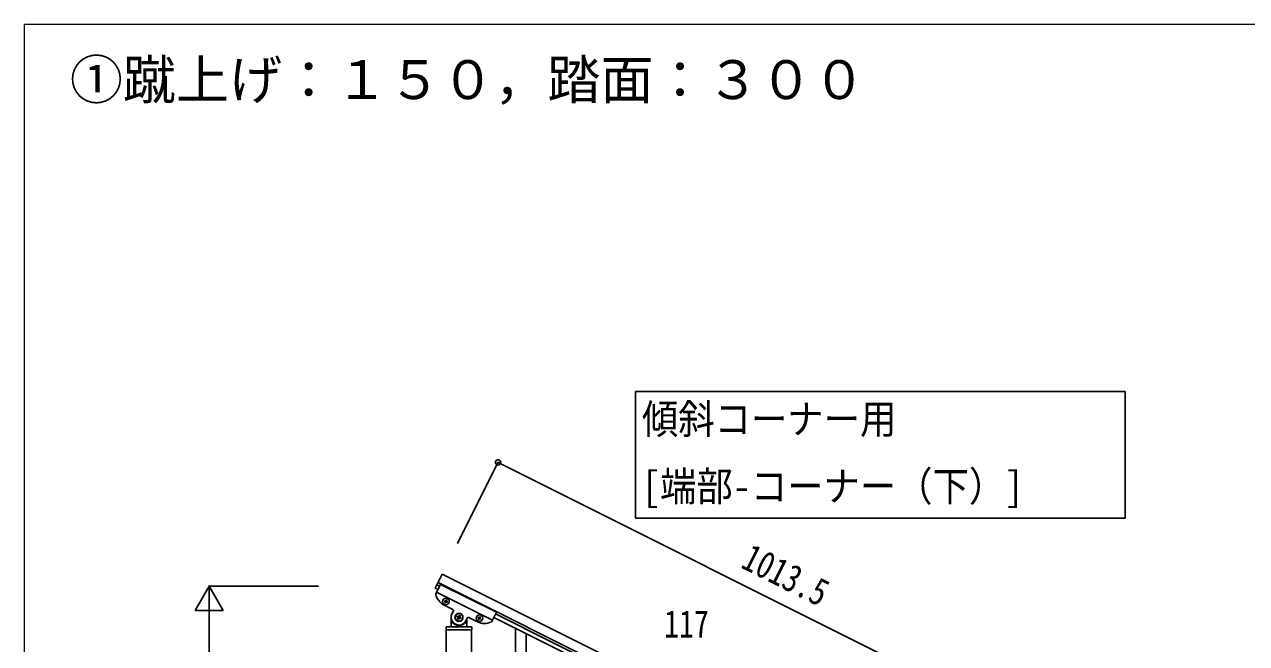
# Model space of a CAD drawing. Units: millimetres, scale not verified. Extents: x -4143 to 4140, y -2900 to 2898.
# Drawn here: x -3840 to -1882, y 1855 to 2848 of the extents above; entities that cross this region are included whole.
import ezdxf
from ezdxf.enums import TextEntityAlignment as Align

# ---------------------------------------------------------------- set-up
doc = ezdxf.new("R2010")
doc.units = ezdxf.units.MM
doc.header["$LTSCALE"] = 10
for name, color, linetype in [('0-1_USER1', 3, 'Continuous'), ('0-3_YKK_A1', 4, 'Continuous'), ('0-4_YKK_D', 6, 'Continuous')]:
    doc.layers.add(name, color=color, linetype=linetype)
doc.layers.add('0-5_YKK_ZWAK', color=92, linetype='Continuous', lineweight=18)
doc.styles.add('ＭＳ ゴシック', font='')
doc.styles.get('ＭＳ ゴシック').set_extended_font_data('MS Gothic')

msp = doc.modelspace()

# ---------------------------------------------------------------- linework, layer by layer
at = {"layer": '0-3_YKK_A1'}
for p, q in [((-3181.98, 1944.46), (-3170.8, 1966.82)), ((-2264.37, 1513.51), (-3170.8, 1966.82)), ((-3177.51, 1942.22), (-3181.98, 1944.46)), ((-3173.49, 1950.27), (-3180.78, 1935.68)), ((-3174.83, 1947.59), (-3179.3, 1949.83)), ((-2271.08, 1500.09), (-3177.51, 1953.4)), ((-3084.05, 1905.54), (-3173.49, 1950.27)), ((-3090.31, 1893.02), (-3179.75, 1937.75)), ((-3165.84, 1924.07), (-3166.7, 1924.5)), ((-3163.69, 1921.92), (-3162.84, 1921.49)), ((-3153.81, 1910.25), (-3167.67, 1917.18)), ((-3155.15, 1903.09), (-3152.92, 1907.56)), ((-3145.45, 1898.98), (-3146.63, 1899.57)), ((-3084.05, 1905.54), (-3091.35, 1890.95)), ((-3085.39, 1902.86), (-2313.12, 1516.64)), ((-3164.47, 1881.5), (-3164.47, 1878)), ((-3124.47, 1882.5), (-3163.47, 1882.5)), ((-3156.47, 1883.5), (-3156.47, 1897.5)), ((-3155.47, 1890.5), (-3155.2, 1890.5)), ((-3142.5, 1896.02), (-3141.32, 1895.43)), ((-3130.56, 1896.38), (-3132.79, 1891.91)), ((-3132.47, 1890.5), (-3132.75, 1890.5)), ((-3131.47, 1892.95), (-3131.47, 1883.5)), ((-3114.01, 1890.34), (-3127.87, 1897.28)), ((-3123.47, 1881.5), (-3123.47, 1878)), ((-3112.61, 1896.37), (-3113.47, 1896.8)), ((-3109.6, 1895.94), (-3108.74, 1895.51)), ((-3088.07, 1897.5), (-2315.8, 1511.28)), ((-3053.47, 1224.82), (-3053.47, 1880.08)), ((-3123.72, 1877.5), (-3164.22, 1877.5)), ((-3164.22, 1241.79), (-3164.22, 1877.5)), ((-3123.97, 1877.5), (-3163.97, 1877.5)), ((-3123.72, 1241.79), (-3123.72, 1877.5)), ((-3036.47, 1216.31), (-3036.47, 1871.57))]:
    msp.add_line(p, q, dxfattribs=at)
msp.add_lwpolyline([(-2076.44, 2259.19), (-2076.44, 2056.64), (-2861, 2056.64), (-2861, 2259.19)], close=True, dxfattribs=at)
for points in [[(-3166.7, 1924.5), (-3167.13, 1923.64), (-3166.27, 1923.21)], [(-3165.84, 1921.92), (-3166.27, 1921.06), (-3165.41, 1920.63), (-3164.98, 1921.49)], [(-3163.69, 1924.07), (-3163.26, 1924.92), (-3164.12, 1925.35), (-3164.55, 1924.5)], [(-3162.84, 1921.49), (-3162.41, 1922.35), (-3163.26, 1922.78)], [(-3146.63, 1899.57), (-3147.22, 1898.39), (-3146.04, 1897.8)], [(-3142.5, 1898.98), (-3141.91, 1900.16), (-3143.09, 1900.75), (-3143.68, 1899.57)], [(-3145.45, 1896.02), (-3146.04, 1894.84), (-3144.86, 1894.25), (-3144.27, 1895.43)], [(-3141.32, 1895.43), (-3140.73, 1896.61), (-3141.91, 1897.2)], [(-3113.47, 1896.8), (-3113.04, 1897.66), (-3112.18, 1897.23)], [(-3111.32, 1894.65), (-3111.75, 1893.79), (-3112.61, 1894.22), (-3112.18, 1895.08)], [(-3110.89, 1897.66), (-3110.46, 1898.52), (-3109.6, 1898.09), (-3110.03, 1897.23)], [(-3108.74, 1895.51), (-3109.17, 1894.65), (-3110.03, 1895.08)]]:
    msp.add_lwpolyline(points, dxfattribs=at)
for centre, radius in [((-3164.77, 1922.99), 5.3), ((-3143.97, 1897.5), 6.5), ((-3143.97, 1897.5), 6), ((-3111.1, 1896.16), 5.3)]:
    msp.add_circle(centre, radius, dxfattribs=at)
for centre, radius, start, end in [((-3179, 1934.78), 2, 153.43, 191.92995), ((-3156.49, 1939.54), 25, 191.92995, 243.43), ((-3166.7, 1922.35), 0.96, 333.43, 63.43), ((-3165.41, 1924.93), 0.96, 243.43, 333.43), ((-3164.12, 1921.06), 0.96, 63.43, 153.43), ((-3162.84, 1923.64), 0.96, 153.43, 243.43), ((-3143.97, 1897.5), 12.5, 153.43, 333.43), ((-3154.71, 1908.46), 2, 333.43, 63.43), ((-3144.86, 1900.16), 1.32, 243.43, 333.43), ((-3163.47, 1881.5), 1, 90, 180), ((-3157.47, 1883.5), 1, 270, 0), ((-3155.47, 1889.5), 1, 90, 180), ((-3155.2, 1890), 0.5, 33.74899, 90), ((-3143.97, 1897.5), 13, 213.74899, 326.25101), ((-3146.63, 1896.61), 1.32, 333.43, 63.43), ((-3143.09, 1894.84), 1.32, 63.43, 153.43), ((-3141.32, 1898.39), 1.32, 153.43, 243.43), ((-3132.75, 1890), 0.5, 90, 146.25101), ((-3132.47, 1889.5), 1, 0, 90), ((-3130.47, 1883.5), 1, 180, 270), ((-3128.77, 1895.49), 2, 63.43, 153.43), ((-3124.47, 1881.5), 1, 0, 90), ((-3102.83, 1912.7), 25, 243.43, 294.93005), ((-3113.04, 1895.51), 0.96, 333.43, 63.43), ((-3111.75, 1898.09), 0.96, 243.43, 333.43), ((-3110.46, 1894.22), 0.96, 63.43, 153.43), ((-3109.17, 1896.8), 0.96, 153.43, 243.43), ((-3093.13, 1891.84), 2, 294.93005, 333.43), ((-3163.97, 1878), 0.5, 180, 270), ((-3123.97, 1878), 0.5, 270, 0)]:
    msp.add_arc(centre, radius, start, end, dxfattribs=at)
at = {"layer": '0-4_YKK_D'}
for p, q in [((-3146.2, 2016.01), (-3080.9, 2146.59)), ((-2174.91, 1692.39), (-3081.34, 2145.7)), ((-3543.97, 1947.5), (-3566.47, 1908.53)), ((-3368.83, 1947.5), (-3544.97, 1947.5)), ((-3543.97, 1947.5), (-3521.47, 1908.53)), ((-3543.97, 1947.5), (-3543.97, 1869.56)), ((-3566.47, 1908.53), (-3521.47, 1908.53)), ((-3543.97, 1192.5), (-3543.97, 1902.5))]:
    msp.add_line(p, q, dxfattribs=at)
msp.add_circle((-3081.34, 2145.7), 4.25, dxfattribs=at)
at = {"layer": '0-5_YKK_ZWAK', "color": 7}
for p in [(3959.92, 2847.5), (-3840.08, -2452.5)]:
    msp.add_line(p, (-3840.08, 2847.5), dxfattribs=at)

# ---------------------------------------------------------------- texts
at = {"layer": '0-1_USER1', "style": 'ＭＳ ゴシック'}
msp.add_text('①蹴上げ：１５０，踏面：３００', height=62.32, dxfattribs=at).set_placement((-3767.3, 2709.21), align=Align.BOTTOM_LEFT)
at = {"layer": '0-3_YKK_A1', "style": 'ＭＳ ゴシック', "width": 0.9}
for s, p in [('傾斜コーナー用', (-2850.77, 2177.37)), ('[端部-コーナー（下）]', (-2850.77, 2069.58))]:
    msp.add_text(s, height=47.42, dxfattribs=at).set_placement(p, align=Align.BOTTOM_LEFT)
at = {"layer": '0-4_YKK_D', "style": 'ＭＳ ゴシック', "width": 0.8}
msp.add_text('1013.5', height=43.99, rotation=333.43, dxfattribs=at).set_placement((-2700.21, 1966.27), align=Align.BOTTOM_LEFT)
msp.add_text('117', height=43.99, dxfattribs=at).set_placement((-2815.37, 1851.77), align=Align.BOTTOM_LEFT)

doc.saveas('drawing.dxf')
